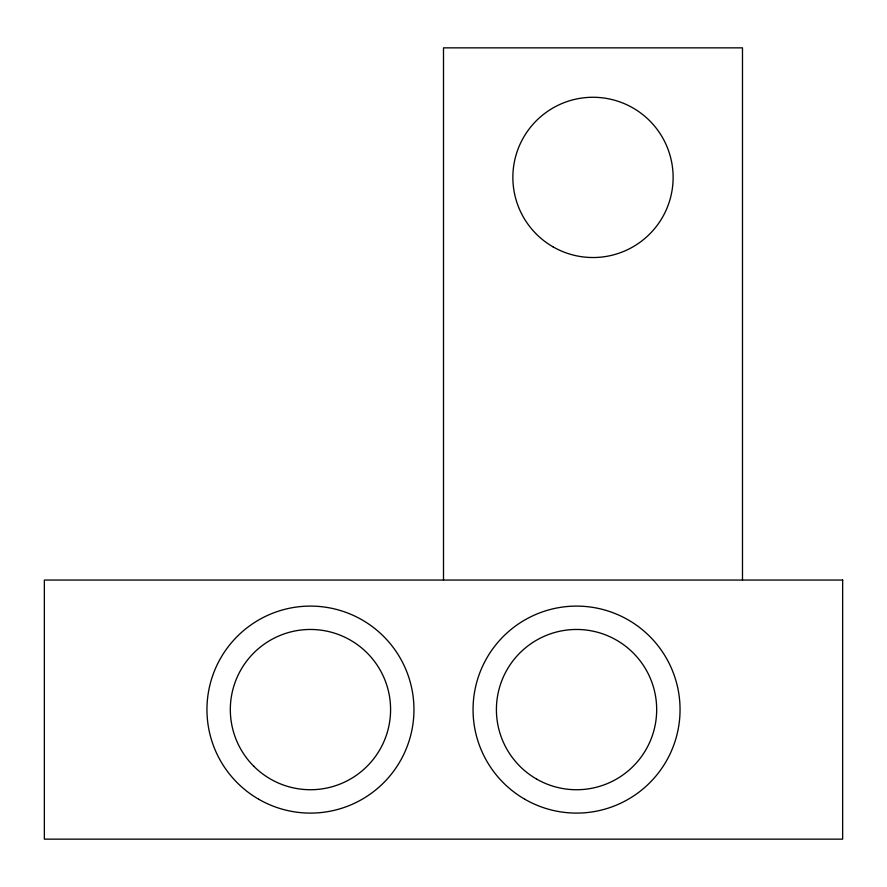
<?xml version="1.0" encoding="UTF-8"?>
<svg xmlns="http://www.w3.org/2000/svg" width="887" height="887" viewBox="0 0 887 887"><rect width="100%" height="100%" fill="white"/><g stroke="black" fill="none" stroke-linecap="round" stroke-linejoin="round"><path stroke-width="1.33" d="M742.486 580.054L742.486 47.854L443.5 47.854L443.5 580.054M842.65 580.054L44.35 580.054L44.35 839.146L842.65 839.146L842.65 580.054M258.694 799.231A103.502 103.502 0 0 0 413.952 709.6A103.502 103.502 0 0 0 258.694 619.969A103.502 103.502 0 0 0 258.694 799.231M524.794 799.231A103.502 103.502 0 0 0 680.052 709.6A103.502 103.502 0 0 0 524.794 619.969A103.502 103.502 0 0 0 524.794 799.231M253.793 766.257A80.129 80.129 0 0 0 387.852 730.345A80.129 80.129 0 0 0 289.705 632.198A80.129 80.129 0 0 0 253.793 766.257M536.48 778.997A80.129 80.129 0 0 0 656.679 709.6A80.129 80.129 0 0 0 536.48 640.203A80.129 80.129 0 0 0 536.48 778.997M552.934 246.797A80.129 80.129 0 0 0 673.122 177.4A80.129 80.129 0 0 0 552.934 108.003A80.129 80.129 0 0 0 552.934 246.797"/></g></svg>
